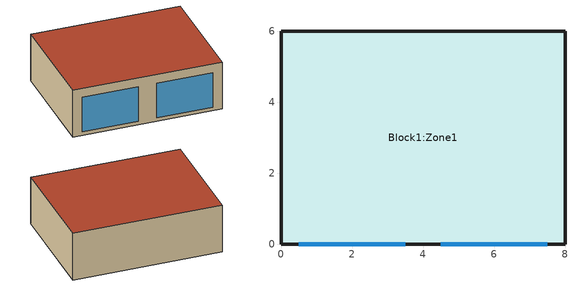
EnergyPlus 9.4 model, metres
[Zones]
Block1:Zone1
 floor ground (AS14O external floor): 8,0 0,0 0,6 8,6 z0
 wall outside (900-J1-2 external wall): 8,0 8,6 0,6 0,0 8,0 z0:2.7
 window (1002): 0.5,0 3.5,0 / 4.5,0 7.5,0 z0.2:2.2
 roof outside (900-J1-2 Roof): 0,0 8,0 8,6 0,6 z2.7
[Building]
Building: North Axis {deg}=0; Terrain=Country; Loads Convergence Tolerance Value {W}=0.04; Temperature Convergence Tolerance Value {deltaC}=0.004; Solar Distribution=FullInteriorAndExterior; Maximum Number of Warmup Days=25; Minimum Number of Warmup Days=6
[Site:Location]
AS14O_Case6OO (O1-O1:31-12)  (01-01:31-12): Latitude {deg}=39.8; Longitude {deg}=-104.9; Time Zone {hr}=-7; Elevation {m}=1609
[SizingPeriod:DesignDay] Day of Month=15; Humidity Condition Type=WetBulb; Barometric Pressure {Pa}=83431; Wind Direction {deg}=0; Rain Indicator=No; Snow Indicator=No
Name | Month | Day Type | Maximum Dry-Bulb Temperature {C} | Daily Dry-Bulb Temperature Range {deltaC} | Wetbulb or DewPoint at Maximum Dry-Bulb {C} | Wind Speed {m/s} | Daylight Saving Time Indicator | Solar Model Indicator | Sky Clearness
Summer Design Day in AS14O_Case6OO (O1-O1:31-12) Jul | 7 | SummerDesignDay | 36.8 | 18.2 | 16.3 | 0 | Yes | ASHRAEClearSky | 0.98
Summer Design Day in AS14O_Case6OO (O1-O1:31-12) Aug | 8 | SummerDesignDay | 35 | 17.4 | 16.2 | 0 | Yes | ASHRAEClearSky | 0.98
Summer Design Day in AS14O_Case6OO (O1-O1:31-12) Sep | 9 | SummerDesignDay | 32.7 | 18.1 | 15.5 | 0 | Yes | ASHRAEClearSky | 0.98
Winter Design Day in AS14O_Case6OO (O1-O1:31-12) | 1 | WinterDesignDay | -18.6 | 0 | -18.6 | 12.2 | No |  | 0
[Site:GroundTemperature:BuildingSurface]
10, 10, 10, 10, 10, 10, 10, 10, 10, 10, 10, 10
[Site:GroundReflectance]
0.2, 0.2, 0.2, 0.2, 0.2, 0.2, 0.2, 0.2, 0.2, 0.2, 0.2, 0.2
[Site:GroundReflectance:SnowModifier]
2, 2
[Material] Roughness=Rough; Thermal Absorptance=0.9; Solar Absorptance=0.6; Visible Absorptance=0.6
Name | Thickness {m} | Conductivity {W/m-K} | Density {kg/m3} | Specific Heat {J/kg-K}
Plaster board8 | 0.008 | 0.22 | 750 | 1107
Plaster board10 | 0.01 | 0.22 | 750 | 1107
Polystyrene25 | 0.025 | 0.04 | 25 | 1320
Polystyrene50 | 0.05 | 0.04 | 25 | 1320
Concrete150 | 0.15 | 1.6 | 2300 | 870
Concrete60 | 0.06 | 1.6 | 2300 | 870
Cement25 | 0.025 | 1.5 | 2000 | 800
Cement15 | 0.015 | 1.5 | 2000 | 800
Tile | 0.01 | 1.3 | 2400 | 833
Rockwool board | 0.012 | 0.064 | 350 | 829
Asphalt | 0.005 | 0.11 | 1000 | 920
AS14O insulation_1.OO7 | 1.007 | 0.04 | 1 | 100
AS14O concrete slab_.O80 | 0.08 | 1.13 | 1400 | 1000
[Material:AirGap]
Air gap: Thermal Resistance {m2-K/W}=0.07
[WindowMaterial:Glazing]
10001: Optical Data Type=SpectralAverage; Thickness {m}=0.003175; Solar Transmittance at Normal Incidence=0.86156; Front Side Solar Reflectance at Normal Incidence=0.07846; Back Side Solar Reflectance at Normal Incidence=0.07846; Visible Transmittance at Normal Incidence=0.86156; Front Side Visible Reflectance at Normal Incidence=0.04336; Back Side Visible Reflectance at Normal Incidence=0.04336; Infrared Transmittance at Normal Incidence=0; Front Side Infrared Hemispherical Emissivity=0.84; Back Side Infrared Hemispherical Emissivity=0.84; Conductivity {W/m-K}=1.06; Dirt Correction Factor for Solar and Visible Transmittance=1
[WindowMaterial:Gas]
1002: Gas Type=Air; Thickness {m}=0.013
[WindowMaterial:Blind]
30000: Slat Orientation=Horizontal; Slat Width {m}=0.025; Slat Separation {m}=0.0225; Slat Thickness {m}=0.001; Slat Angle {deg}=90; Slat Conductivity {W/m-K}=0.9; Slat Beam Solar Transmittance=0; Front Side Slat Beam Solar Reflectance=0.66; Back Side Slat Beam Solar Reflectance=0.66; Slat Diffuse Solar Transmittance=0; Front Side Slat Diffuse Solar Reflectance=0.66; Back Side Slat Diffuse Solar Reflectance=0.66; Slat Beam Visible Transmittance=0; Front Side Slat Beam Visible Reflectance=0.66; Back Side Slat Beam Visible Reflectance=0.66; Slat Diffuse Visible Transmittance=0; Front Side Slat Diffuse Visible Reflectance=0.66; Back Side Slat Diffuse Visible Reflectance=0.66; Slat Infrared Hemispherical Transmittance=0; Front Side Slat Infrared Hemispherical Emissivity=0.9; Back Side Slat Infrared Hemispherical Emissivity=0.9; Blind to Glass Distance {m}=0.025; Blind Top Opening Multiplier=0.5; Blind Bottom Opening Multiplier=0.5; Blind Left Side Opening Multiplier=0.5; Blind Right Side Opening Multiplier=0.5; Minimum Slat Angle {deg}=0; Maximum Slat Angle {deg}=180
[Construction]
AS14O external floor: AS14O insulation_1.OO7, AS14O concrete slab_.O80
900-J1-2 Roof: Concrete60, Polystyrene50, Cement15, Asphalt, Cement15, Concrete150, Air gap, Plaster board10, Rockwool board
900-J1-2 external wall: Tile, Cement25, Concrete150, Polystyrene25, Air gap, Plaster board8
1002: 10001, 1002, 10001
1002_shade: 10001, 1002, 10001, 30000
[Zone]
Block1:Zone1: Type=1; Multiplier=1; Volume {m3}=129.6; Floor Area {m2}=48; Zone Inside Convection Algorithm=TARP; Part of Total Floor Area=Yes
[WindowShadingControl]
Blind_control: Zone=Block1:Zone1; Shading Type=InteriorBlind; Construction with Shading=1002_shade; Shading Control Type=OnIfScheduleAllows; Schedule=On 24/7; Shading Control Is Scheduled=Yes; Glare Control Is Active=No; Type of Slat Angle Control for Blinds=FixedSlatAngle; Setpoint 2 {W/m2 or deg C}=0; Multiple Surface Control Type=Sequential; Fenestration Surface 1=Block1:Zone1_Wall_S_Win_1; Fenestration Surface 2=Block1:Zone1_Wall_S_Win_2
[OtherEquipment]
Block1:Zone1 Equipment gain 1: Fuel Type=Electricity; Zone or ZoneList=Block1:Zone1; Schedule=On 24/7; Design Level Calculation Method=EquipmentLevel; Design Level {W}=200; Fraction Latent=0; Fraction Radiant=0.6; Fraction Lost=0; Carbon Dioxide Generation Rate {m3/s-W}=0
[ZoneInfiltration:DesignFlowRate]
Block1:Zone1 Infiltration: Zone or ZoneList=Block1:Zone1; Schedule=On 24/7; Design Flow Rate Calculation Method=Flow/Zone; Design Flow Rate {m3/s}=0.018; Constant Term Coefficient=1; Temperature Term Coefficient=0; Velocity Term Coefficient=0; Velocity Squared Term Coefficient=0
[DesignSpecification:ZoneAirDistribution]
Block1:Zone1: Zone Air Distribution Effectiveness in Cooling Mode=1; Zone Air Distribution Effectiveness in Heating Mode=1
[Sizing:Zone]
Block1:Zone1: Zone Cooling Design Supply Air Temperature Input Method=SupplyAirTemperature; Zone Cooling Design Supply Air Temperature {C}=12; Zone Cooling Design Supply Air Temperature Difference {deltaC}=0; Zone Heating Design Supply Air Temperature Input Method=SupplyAirTemperature; Zone Heating Design Supply Air Temperature {C}=35; Zone Heating Design Supply Air Temperature Difference {deltaC}=0; Zone Cooling Design Supply Air Humidity Ratio {kgWater/kgDryAir}=0.0077; Zone Heating Design Supply Air Humidity Ratio {kgWater/kgDryAir}=0.0156; Zone Heating Sizing Factor=1.25; Zone Cooling Sizing Factor=1.15; Cooling Design Air Flow Method=DesignDay; Cooling Minimum Air Flow Fraction=0; Heating Design Air Flow Method=DesignDay; Design Specification Zone Air Distribution Object=Block1:Zone1; Account for Dedicated Outdoor Air System=No; Dedicated Outdoor Air System Control Strategy=NeutralSupplyAir; Dedicated Outdoor Air Low Setpoint Temperature for Design {C}=autosize; Dedicated Outdoor Air High Setpoint Temperature for Design {C}=autosize
[ZoneControl:Thermostat]
Block1:Zone1 Thermostat: Zone or ZoneList=Block1:Zone1; Control Type Schedule=HVAC4 24/7; Control 1=Dual Setpoint - Zone Block1:Zone1
[ThermostatSetpoint:DualSetpoint]
Dual Setpoint - Zone Block1:Zone1: Heating Setpoint Temperature Schedule=Block1:Zone1 Heating Setpoint Schedule; Cooling Setpoint Temperature Schedule=Block1:Zone1 Cooling SP Sch
[ZoneHVAC:IdealLoadsAirSystem]
Block1:Zone1 Ideal Loads Air: Maximum Heating Supply Air Temperature {C}=35; Minimum Cooling Supply Air Temperature {C}=12; Maximum Heating Supply Air Humidity Ratio {kgWater/kgDryAir}=0.0156; Minimum Cooling Supply Air Humidity Ratio {kgWater/kgDryAir}=0.0077; Heating Limit=LimitCapacity; Maximum Heating Air Flow Rate {m3/s}=Autosize; Maximum Sensible Heating Capacity {W}=Autosize; Cooling Limit=LimitFlowRateAndCapacity; Maximum Cooling Air Flow Rate {m3/s}=Autosize; Maximum Total Cooling Capacity {W}=Autosize; Heating Availability Schedule=Block1:Zone1 Heating Availability Sch; Cooling Availability Schedule=Block1:Zone1 Cooling Availability Sch; Dehumidification Control Type=None; Humidification Control Type=None; Outdoor Air Economizer Type=NoEconomizer; Heat Recovery Type=None
[Zone equipment]
Block1:Zone1: Block1:Zone1 Ideal Loads Air
[Schedule:Compact]
On 24/7; Block1:Zone1 Heating Availability Sch; Block1:Zone1 Cooling Availability Sch: Through: 12/31, For: AllDays, Until: 24:00, 1
HVAC4 24/7: Through: 12/31, For: AllDays, Until: 24:00, 4
Block1:Zone1 Heating Setpoint Schedule: Through: 12/31, For: AllDays, Until: 24:00, 20
Block1:Zone1 Cooling SP Sch: Through: 12/31, For: AllDays, Until: 24:00, 27
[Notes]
Hourly weather file: C:\ProgramData\DesignBuilder\Weather Data\USA_CO_DENVER-STAPLETON_TMY.epw
